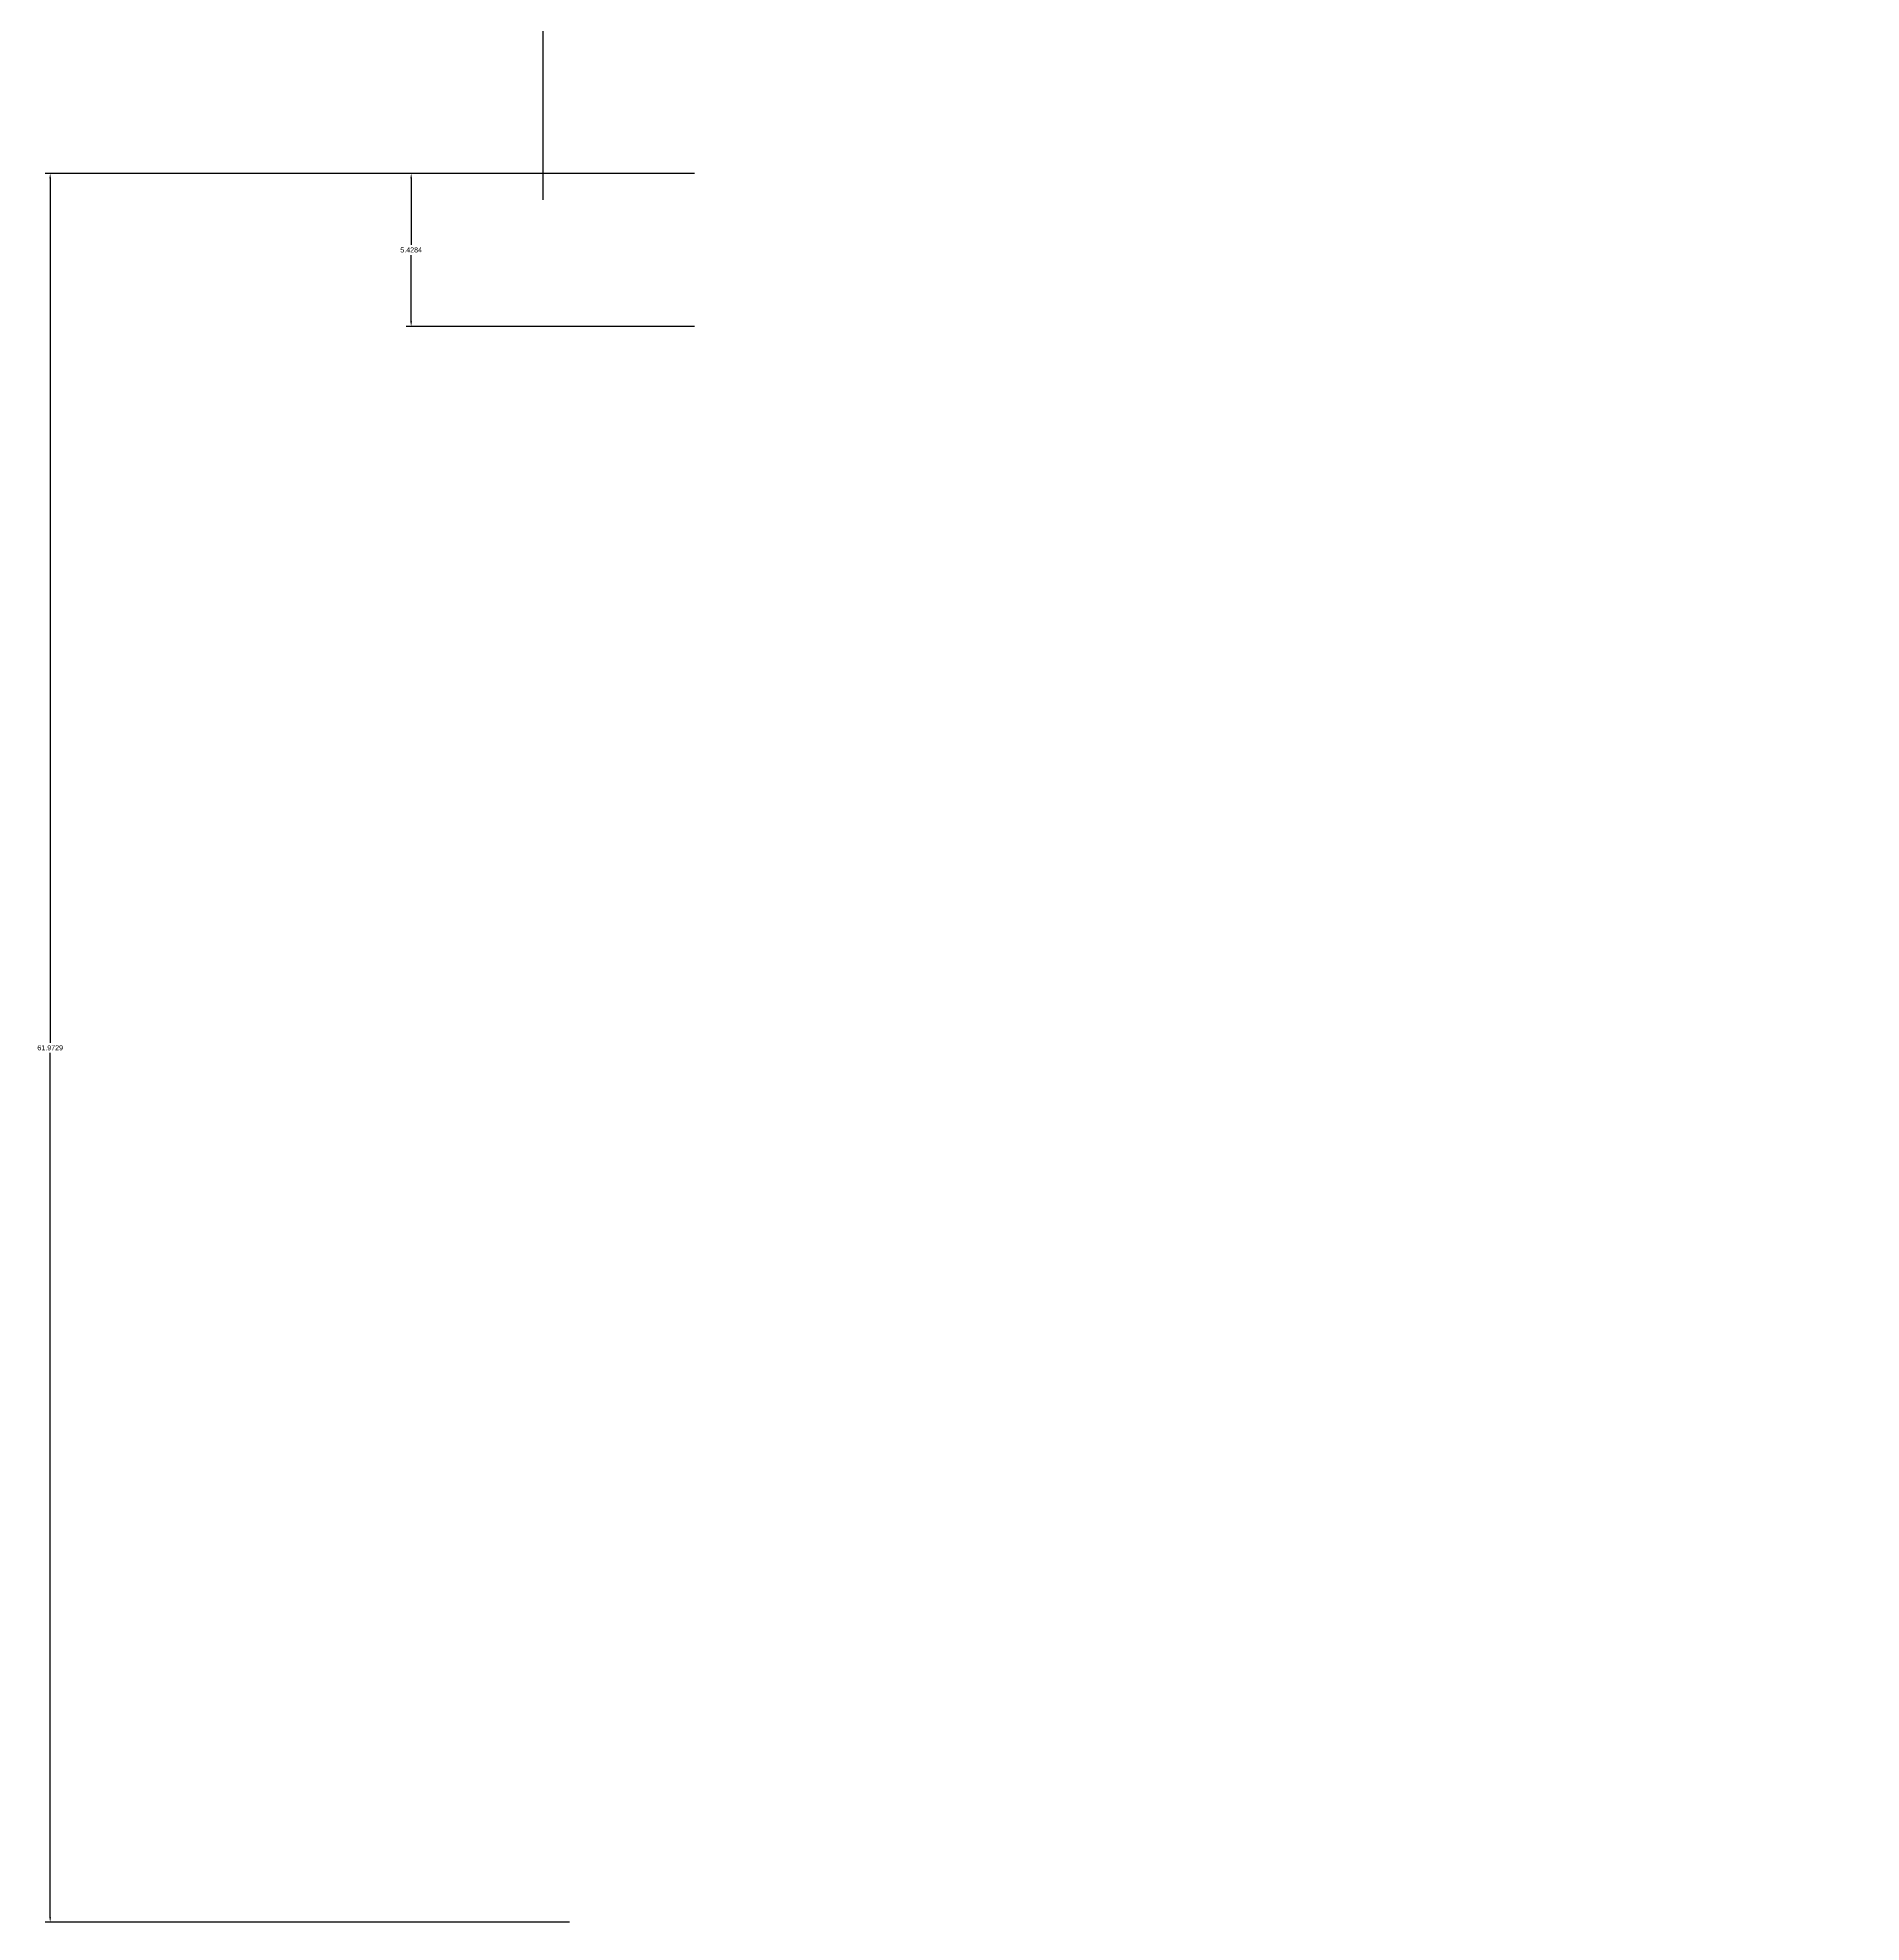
# Model space of a CAD drawing. Header units: inches. Extents: x 473 to 1924, y -1275 to -154.
# Drawn here: x 928.6 to 993.3, y -381.1 to -314.3 of the extents above; entities that cross this region are included whole.
import ezdxf

# ---------------------------------------------------------------- set-up
doc = ezdxf.new("R2010")
doc.units = ezdxf.units.IN
doc.header["$MEASUREMENT"] = 0
doc.styles.get("Standard").update_dxf_attribs({"font": 'arial.ttf'})
doc.dimstyles.get("Standard").update_dxf_attribs({"dimtxt": 0.18, "dimasz": 0.18, "dimexe": 0.18, "dimexo": 0.0625, "dimgap": 0.09, "dimtad": 0, "dimtih": 1, "dimtoh": 1, "dimdec": 4, "dimzin": 0, "dimdsep": 46, "dimtxsty": 'Standard', "dimcen": 0.09, "dimadec": 0, "dimazin": 0, "dimtfac": 1, "dimtdec": 4, "dimtofl": 0, "dimtmove": 0, "dimatfit": 3, "dimfxl": 1, "dimtolj": 1, "dimtzin": 0, "dimarcsym": 0})

# ---------------------------------------------------------------- blocks, each defined once
blk = doc.blocks.new('*D2')
at = {"color": 0, "lineweight": -2, "transparency": 16777216}
for p, q in [((946.551, -320.055), (946.551, -154.355)), ((946.731, -154.535), (1016.979, -154.535)), ((1088.417, -154.535), (1018.169, -154.535)), ((1088.597, -320.055), (1088.597, -154.355))]:
    blk.add_line(p, q, dxfattribs=at)
at = {"color": 0, "transparency": 16777216}
for points in [[(946.731, -154.505), (946.731, -154.565), (946.551, -154.535)], [(1088.417, -154.505), (1088.417, -154.565), (1088.597, -154.535)]]:
    blk.add_solid(points, dxfattribs=at)
at = {"layer": 'Defpoints', "color": 0, "transparency": 16777216}
for p in [(946.551, -154.535), (946.551, -320.118, -409.94), (1088.597, -320.118, -409.94)]:
    blk.add_point(p, dxfattribs=at)
at = {"color": 0, "transparency": 16777216, "insert": (1017.574, -154.535), "char_height": 0.18, "attachment_point": 5}
blk.add_mtext('\\A1;142.0463', dxfattribs=at)
blk = doc.blocks.new('*D3')
at = {"color": 0, "lineweight": -2, "transparency": 16777216}
for p, q in [((947.488, -319.118), (928.901, -319.118)), ((929.081, -319.298), (929.081, -349.922)), ((929.081, -380.911), (929.081, -350.286)), ((947.488, -381.091), (928.901, -381.091))]:
    blk.add_line(p, q, dxfattribs=at)
at = {"color": 0, "transparency": 16777216}
for points in [[(929.051, -319.298), (929.111, -319.298), (929.081, -319.118)], [(929.051, -380.911), (929.111, -380.911), (929.081, -381.091)]]:
    blk.add_solid(points, dxfattribs=at)
at = {"layer": 'Defpoints', "color": 0, "transparency": 16777216}
for p in [(947.551, -319.118, -546.099), (929.081, -381.091), (947.551, -381.091, -546.099)]:
    blk.add_point(p, dxfattribs=at)
at = {"color": 0, "transparency": 16777216, "insert": (929.081, -350.104), "char_height": 0.18, "attachment_point": 5}
blk.add_mtext('\\A1;61.9729', dxfattribs=at)
blk = doc.blocks.new('*D4')
at = {"color": 0, "lineweight": -2, "transparency": 16777216}
for p, q in [((951.917, -319.118), (941.694, -319.118)), ((941.874, -319.298), (941.874, -321.65)), ((941.874, -324.366), (941.874, -322.014)), ((951.917, -324.546), (941.694, -324.546))]:
    blk.add_line(p, q, dxfattribs=at)
at = {"color": 0, "transparency": 16777216}
for points in [[(941.844, -319.298), (941.904, -319.298), (941.874, -319.118)], [(941.844, -324.366), (941.904, -324.366), (941.874, -324.546)]]:
    blk.add_solid(points, dxfattribs=at)
at = {"layer": 'Defpoints', "color": 0, "transparency": 16777216}
for p in [(941.874, -319.118), (951.979, -319.118, -409.94), (951.979, -324.546, -409.94)]:
    blk.add_point(p, dxfattribs=at)
at = {"color": 0, "transparency": 16777216, "insert": (941.874, -321.832), "char_height": 0.18, "attachment_point": 5}
blk.add_mtext('\\A1;5.4284', dxfattribs=at)

msp = doc.modelspace()

# ---------------------------------------------------------------- dimensions: what is measured, and where the dimension line sits
dim = msp.add_linear_dim(base=(946.55076, -154.53499), p1=(1088.5971, -320.11792, -409.94015), p2=(946.55076, -320.11792, -409.94015), dimstyle='Standard')
dim.commit()
dim.dimension.update_dxf_attribs({"geometry": '*D2', "text_midpoint": (1017.57393, -154.53499)})
for base, p1, p2, picture, middle in [((929.08079, -381.09085), (947.55076, -319.11792, -546.09932), (947.55076, -381.09085, -546.09932), '*D3', (929.08079, -350.10438)), ((941.87439, -319.11792), (951.97919, -324.54634, -409.94015), (951.97919, -319.11792, -409.94015), '*D4', (941.87439, -321.83213))]:
    dim = msp.add_linear_dim(base=base, p1=p1, p2=p2, angle=90, dimstyle='Standard')
    dim.commit()
    dim.dimension.update_dxf_attribs({"geometry": picture, "text_midpoint": middle})

doc.saveas('drawing.dxf')
